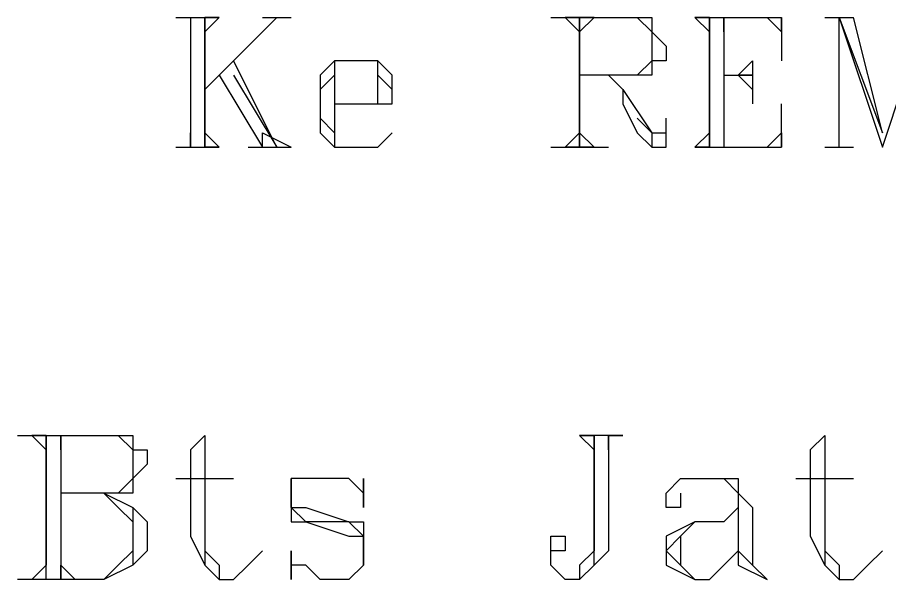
# Model space of a CAD drawing. Header units: millimetres. Extents: x 658 to 813, y 806 to 883.
# Drawn here: x 784.3771 to 784.5611, y 865.3209 to 865.4394 of the extents above; entities that cross this region are included whole.
import ezdxf

# ---------------------------------------------------------------- set-up
doc = ezdxf.new("R2010")
doc.units = ezdxf.units.MM
doc.header["$LTSCALE"] = 0.1
doc.layers.add('TEXT', color=8, linetype='Continuous')

msp = doc.modelspace()

# ---------------------------------------------------------------- linework, layer by layer
at = {"layer": 'TEXT', "color": 7}
for points in [[(784.41057, 865.43943), (784.41969, 865.43943)], [(784.41057, 865.43943), (784.41361, 865.43943), (784.41361, 865.43639)], [(784.41361, 865.43943), (784.41361, 865.41207)], [(784.41665, 865.43943), (784.41665, 865.41207), (784.41665, 865.43943)], [(784.43185, 865.43943), (784.41665, 865.42423)], [(784.41665, 865.43639), (784.41969, 865.43943), (784.41665, 865.43943)], [(784.42881, 865.43943), (784.43489, 865.43943)], [(784.42881, 865.43943), (784.43185, 865.43943), (784.43489, 865.43943)], [(784.48962, 865.43943), (784.50482, 865.43943), (784.5109, 865.43943), (784.5109, 865.43639), (784.51394, 865.43335), (784.51394, 865.43031), (784.5109, 865.43031), (784.5109, 865.42727), (784.50482, 865.42727), (784.4957, 865.42727)], [(784.4957, 865.43943), (784.49266, 865.43943), (784.4957, 865.43639), (784.49874, 865.43943), (784.4957, 865.43943)], [(784.4957, 865.43943), (784.4957, 865.41207), (784.4957, 865.43943), (784.4957, 865.41207)], [(784.50482, 865.43943), (784.50786, 865.43943), (784.5109, 865.43639), (784.5109, 865.43031), (784.50786, 865.42727), (784.50482, 865.42727)], [(784.52002, 865.43943), (784.53826, 865.43943), (784.53826, 865.43031)], [(784.52306, 865.43943), (784.52002, 865.43943), (784.52306, 865.43639)], [(784.52306, 865.43943), (784.52306, 865.41207), (784.52306, 865.43943)], [(784.5261, 865.43943), (784.5261, 865.41207)], [(784.5261, 865.43639), (784.5261, 865.43943), (784.52914, 865.43943)], [(784.53218, 865.43943), (784.53826, 865.43943)], [(784.53522, 865.43943), (784.53826, 865.43639), (784.53826, 865.43943), (784.53826, 865.43031)], [(784.54738, 865.43943), (784.55346, 865.43943)], [(784.54738, 865.43943), (784.55042, 865.43943)], [(784.55042, 865.41207), (784.55042, 865.43943), (784.55954, 865.41207)], [(784.55042, 865.43943), (784.55954, 865.41511), (784.55346, 865.43943)], [(784.55954, 865.41207), (784.56866, 865.43943), (784.56866, 865.41207), (784.56866, 865.43943)], [(784.5109, 865.43639), (784.5109, 865.43335), (784.5109, 865.43031)], [(784.42273, 865.42727), (784.43185, 865.41207), (784.42273, 865.43031)], [(784.44401, 865.42119), (784.45617, 865.42119), (784.45617, 865.42423), (784.45617, 865.42727), (784.45313, 865.43031), (784.45009, 865.43031), (784.44705, 865.43031), (784.44401, 865.43031), (784.44097, 865.42727), (784.44097, 865.42119), (784.44097, 865.41511), (784.44401, 865.41207), (784.44705, 865.41207), (784.45009, 865.41207), (784.45313, 865.41207), (784.45617, 865.41511)], [(784.44705, 865.43031), (784.44401, 865.43031), (784.44401, 865.42727), (784.44401, 865.42423), (784.44401, 865.41815), (784.44401, 865.41511), (784.44401, 865.41207), (784.44705, 865.41207)], [(784.45313, 865.42119), (784.45313, 865.42727), (784.45313, 865.43031), (784.45009, 865.43031)], [(784.53218, 865.42727), (784.52914, 865.42727), (784.53218, 865.42423), (784.52914, 865.42727), (784.53218, 865.43031), (784.53218, 865.42727), (784.53218, 865.42119)], [(784.53218, 865.43031), (784.53218, 865.42119)], [(784.41969, 865.42727), (784.42881, 865.41207)], [(784.44401, 865.42727), (784.44097, 865.42423), (784.44097, 865.41815), (784.44401, 865.41511)], [(784.45617, 865.42423), (784.45313, 865.42727)], [(784.50178, 865.42727), (784.50482, 865.42423), (784.50482, 865.42119), (784.50786, 865.41511), (784.5109, 865.41207), (784.51394, 865.41207), (784.51394, 865.41511), (784.51394, 865.41815)], [(784.5261, 865.42727), (784.53218, 865.42727)], [(784.50482, 865.42423), (784.5109, 865.41511), (784.51394, 865.41511)], [(784.52002, 865.41207), (784.53826, 865.41207), (784.53826, 865.42119)], [(784.53522, 865.41207), (784.53826, 865.41511), (784.53826, 865.41207), (784.53826, 865.42119)], [(784.50786, 865.41815), (784.5109, 865.41511), (784.5109, 865.41207), (784.51394, 865.41207)], [(784.41057, 865.41207), (784.41361, 865.41207), (784.41361, 865.41511)], [(784.41665, 865.41511), (784.41969, 865.41207), (784.41665, 865.41207)], [(784.42881, 865.41207), (784.42881, 865.41511), (784.43489, 865.41207)], [(784.4957, 865.41207), (784.49266, 865.41207), (784.4957, 865.41511), (784.49874, 865.41207), (784.4957, 865.41207)], [(784.52306, 865.41207), (784.52002, 865.41207), (784.52306, 865.41511)], [(784.5261, 865.41511), (784.5261, 865.41207), (784.52914, 865.41207)], [(784.41057, 865.41207), (784.41969, 865.41207)], [(784.42577, 865.41207), (784.43489, 865.41207)], [(784.48962, 865.41207), (784.50178, 865.41207)], [(784.53218, 865.41207), (784.53826, 865.41207)], [(784.54738, 865.41207), (784.55346, 865.41207)], [(784.54738, 865.41207), (784.55042, 865.41207), (784.55346, 865.41207)], [(784.37713, 865.35127), (784.39537, 865.35127), (784.40145, 865.35127), (784.40145, 865.34823), (784.40449, 865.34823), (784.40449, 865.34519), (784.40145, 865.34215), (784.40145, 865.33911), (784.39537, 865.33911)], [(784.38321, 865.35127), (784.38017, 865.35127), (784.38321, 865.34823)], [(784.38321, 865.32087), (784.38321, 865.35127), (784.38321, 865.32391)], [(784.38625, 865.35127), (784.38625, 865.32087)], [(784.39537, 865.35127), (784.39841, 865.35127), (784.40145, 865.34823), (784.40145, 865.34215), (784.39841, 865.33911), (784.39537, 865.33911), (784.38625, 865.33911)], [(784.38625, 865.34823), (784.38625, 865.35127), (784.38929, 865.35127)], [(784.41361, 865.34823), (784.41665, 865.35127), (784.41665, 865.32695), (784.41969, 865.32391), (784.41969, 865.32087)], [(784.50178, 865.35127), (784.50178, 865.32695), (784.49874, 865.32391), (784.4957, 865.32087), (784.49266, 865.32087), (784.48962, 865.32391), (784.48962, 865.32695), (784.48962, 865.32999), (784.49266, 865.32999), (784.49266, 865.32695), (784.48962, 865.32695), (784.48962, 865.32999), (784.49266, 865.32999), (784.49266, 865.32695), (784.48962, 865.32695)], [(784.49874, 865.32391), (784.49874, 865.32695), (784.49874, 865.35127), (784.49874, 865.32695), (784.4957, 865.32391), (784.4957, 865.32087)], [(784.50482, 865.35127), (784.4957, 865.35127), (784.49874, 865.35127)], [(784.4957, 865.35127), (784.49874, 865.34823)], [(784.50178, 865.34823), (784.50178, 865.35127), (784.50482, 865.35127)], [(784.54434, 865.34823), (784.54738, 865.35127), (784.54738, 865.32695), (784.55042, 865.32391), (784.55042, 865.32087)], [(784.40145, 865.34823), (784.40145, 865.34519), (784.40145, 865.34215)], [(784.41361, 865.34823), (784.41361, 865.32999), (784.41665, 865.32391), (784.41969, 865.32087), (784.42273, 865.32087), (784.42577, 865.32391), (784.42881, 865.32695)], [(784.41665, 865.34823), (784.41665, 865.32695), (784.41665, 865.32391)], [(784.54434, 865.34823), (784.54434, 865.32999), (784.54738, 865.32391), (784.55042, 865.32087), (784.55346, 865.32087), (784.5565, 865.32391), (784.55954, 865.32695)], [(784.54738, 865.34823), (784.54738, 865.32695), (784.54738, 865.32391)], [(784.41057, 865.34215), (784.42273, 865.34215)], [(784.45009, 865.33911), (784.45009, 865.34215), (784.45009, 865.33607), (784.45009, 865.33911), (784.44705, 865.34215), (784.44401, 865.34215), (784.43793, 865.34215), (784.43489, 865.34215), (784.43489, 865.33911), (784.43489, 865.33607), (784.43489, 865.33303), (784.43793, 865.33303), (784.44705, 865.32999), (784.45009, 865.32999), (784.45009, 865.32391), (784.45009, 865.32999), (784.44705, 865.33303), (784.43793, 865.33303), (784.43489, 865.33607), (784.43489, 865.34215)], [(784.51698, 865.33911), (784.51698, 865.33607), (784.51394, 865.33607), (784.51394, 865.33911), (784.51698, 865.34215), (784.52002, 865.34215), (784.5261, 865.34215), (784.52914, 865.34215), (784.52914, 865.33911), (784.53218, 865.33607), (784.53218, 865.32695), (784.53218, 865.32391), (784.53522, 865.32087)], [(784.5261, 865.34215), (784.52914, 865.33911), (784.52914, 865.32695), (784.52914, 865.32391), (784.53522, 865.32087)], [(784.5413, 865.34215), (784.55346, 865.34215)], [(784.39537, 865.33911), (784.40145, 865.33607), (784.40449, 865.33303), (784.40449, 865.32695), (784.40145, 865.32391), (784.39537, 865.32087), (784.37713, 865.32087)], [(784.39537, 865.33911), (784.39841, 865.33607), (784.40145, 865.33303), (784.40145, 865.32695), (784.39841, 865.32391), (784.39537, 865.32087)], [(784.43489, 865.33911), (784.43489, 865.33607), (784.43793, 865.33607), (784.44705, 865.33303), (784.45009, 865.33303), (784.45009, 865.32999), (784.45009, 865.32391), (784.44705, 865.32087), (784.44097, 865.32087), (784.43793, 865.32391), (784.43489, 865.32391), (784.43489, 865.32695), (784.43489, 865.32087), (784.43489, 865.32391)], [(784.52914, 865.33911), (784.52914, 865.33607), (784.52914, 865.32695), (784.53218, 865.32391)], [(784.40145, 865.33607), (784.40145, 865.33303), (784.40145, 865.32695), (784.40145, 865.32391)], [(784.52914, 865.33607), (784.5261, 865.33303), (784.52002, 865.33303), (784.51394, 865.32999), (784.51394, 865.32695), (784.51394, 865.32391), (784.52002, 865.32087), (784.52306, 865.32087), (784.5261, 865.32391), (784.52914, 865.32695)], [(784.5261, 865.33303), (784.52002, 865.33303), (784.51698, 865.32999), (784.51698, 865.32695), (784.51698, 865.32391), (784.52002, 865.32087)], [(784.51698, 865.32999), (784.51394, 865.32695), (784.51698, 865.32391)], [(784.38321, 865.32391), (784.38017, 865.32087), (784.38321, 865.32391)], [(784.38625, 865.32087), (784.38625, 865.32391), (784.38929, 865.32087)]]:
    msp.add_lwpolyline(points, dxfattribs=at)

doc.saveas('drawing.dxf')
